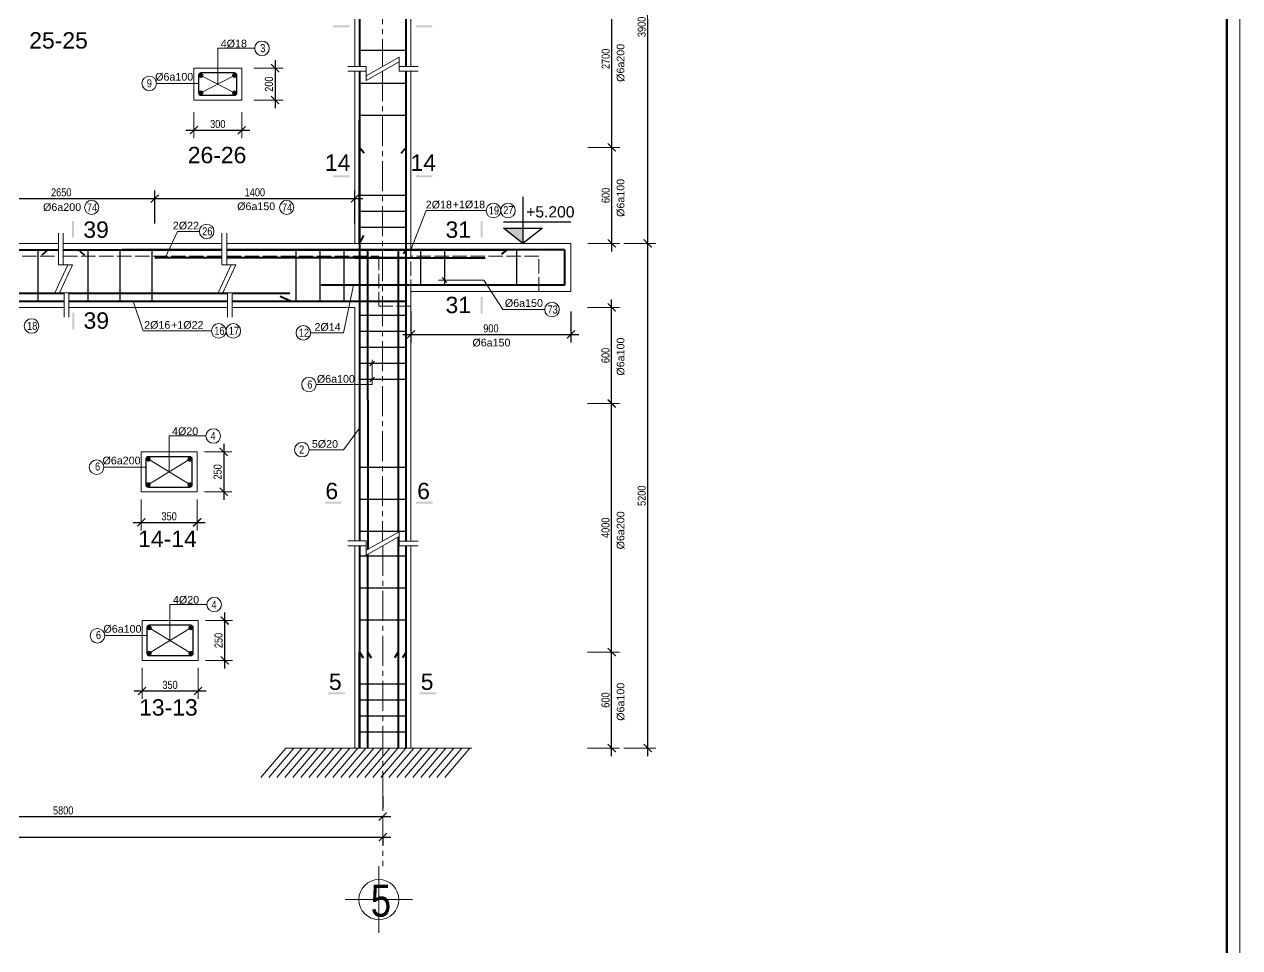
# Model space of a CAD drawing. Header units: inches. Extents: x 1604615 to 1925968, y -294302 to 52467.
# Drawn here: x 1693141 to 1723515, y -280492 to -257408 of the extents above; entities that cross this region are included whole.
import ezdxf

# ---------------------------------------------------------------- set-up
doc = ezdxf.new("R2010")
doc.units = ezdxf.units.IN
doc.header["$LTSCALE"] = 20
doc.header["$MEASUREMENT"] = 0
doc.linetypes.add('ACAD_ISO02W100', pattern=[15, 12, -3])
doc.linetypes.add('CENTER2', pattern=[1.125, 0.75, -0.125, 0.125, -0.125])
doc.layers.get('0').update_dxf_attribs({"lineweight": 13})
for name, color, linetype, lineweight in [('BORDER', 3, 'Continuous', 40), ('Duong bao', 4, 'Continuous', 30), ('duong thep', 211, 'Continuous', 70), ('net 0.2', 5, 'Continuous', 20), ('net dut', 7, 'Continuous', 9), ('truc', 16, 'CENTER2', 9)]:
    doc.layers.add(name, color=color, linetype=linetype, lineweight=lineweight)
doc.layers.add('kt', color=7, linetype='Continuous')
doc.layers.add('TEXT', color=9, linetype='Continuous')
doc.styles.add('chu', font='VHELVCN.TTF')
doc.styles.add('thep', font='ARIAL.TTF')
doc.dimstyles.new('tl100', dxfattribs={"dimscale": 100, "dimtxt": 2, "dimasz": 2, "dimexe": 2, "dimexo": 5, "dimgap": 0.5, "dimtad": 1, "dimdec": 0, "dimzin": 0, "dimdsep": 46, "dimtxsty": 'chu', "dimblk": 'ARCHTICK', "dimcen": 1, "dimdle": 2, "dimclrd": 1, "dimclre": 1, "dimclrt": 2, "dimadec": 0, "dimazin": 0, "dimtfac": 1, "dimtdec": 0, "dimtix": 1, "dimtofl": 0, "dimtmove": 0, "dimatfit": 3, "dimldrblk": 'ARCHTICK', "dimfxl": 1, "dimtolj": 1, "dimtzin": 0, "dimarcsym": 0})
doc.dimstyles.new('tl25', dxfattribs={"dimscale": 100, "dimtxt": 2, "dimasz": 2, "dimexe": 2, "dimexo": 3, "dimgap": 0.5, "dimtad": 1, "dimdec": 0, "dimlfac": 0.25, "dimdsep": 46, "dimtxsty": 'chu', "dimblk": 'ARCHTICK', "dimcen": 8, "dimdle": 2, "dimclrd": 1, "dimclre": 1, "dimclrt": 2, "dimadec": 0, "dimazin": 0, "dimtfac": 0.1, "dimtdec": 0, "dimtix": 1, "dimtmove": 2, "dimatfit": 3, "dimldrblk": 'ARCHTICK', "dimfxl": 6, "dimfxlon": 1, "dimtolj": 1, "dimlwe": -1, "dimarcsym": 0})

# ---------------------------------------------------------------- blocks, each defined once
blk = doc.blocks.new('_ArchTick')
at = {"color": 0, "linetype": 'ByBlock', "const_width": 0.15}
blk.add_lwpolyline([(-0.5, -0.5), (0.5, 0.5)], dxfattribs=at)
blk = doc.blocks.new('*D301')
at = {"color": 1, "lineweight": -2}
for p, q in [((1686125, -276713), (1686125, -277013)), ((1702102, -276713), (1702102, -277013)), ((1685925, -277213), (1702302, -277213))]:
    blk.add_line(p, q, dxfattribs=at)
at = {"layer": 'Defpoints', "color": 0}
for p in [(1686125, -277213), (1702102, -277213), (1702102, -277213)]:
    blk.add_point(p, dxfattribs=at)
at = {"color": 1, "lineweight": -2, "xscale": 200, "yscale": 200, "zscale": 200, "rotation": 180}
blk.add_blockref('_ArchTick', (1686125, -277213), dxfattribs=at)
at = {"color": 1, "lineweight": -2, "xscale": 200, "yscale": 200, "zscale": 200}
blk.add_blockref('_ArchTick', (1702102, -277213), dxfattribs=at)
at = {"color": 2, "insert": (1694113, -277061), "char_height": 200, "attachment_point": 5, "style": 'chu'}
blk.add_mtext('\\A1;5800', dxfattribs=at)
blk = doc.blocks.new('*D302')
at = {"color": 1, "lineweight": -2}
for p, q in [((1647288, -277728), (1702302, -277728)), ((1647488, -277713), (1647488, -277928)), ((1702102, -277713), (1702102, -277928))]:
    blk.add_line(p, q, dxfattribs=at)
at = {"layer": 'Defpoints', "color": 0}
for p in [(1647488, -277213), (1702102, -277213), (1702102, -277728)]:
    blk.add_point(p, dxfattribs=at)
at = {"color": 1, "lineweight": -2, "xscale": 200, "yscale": 200, "zscale": 200, "rotation": 180}
blk.add_blockref('_ArchTick', (1647488, -277728), dxfattribs=at)
at = {"color": 1, "lineweight": -2, "xscale": 200, "yscale": 200, "zscale": 200}
blk.add_blockref('_ArchTick', (1702102, -277728), dxfattribs=at)
at = {"color": 2, "insert": (1674795, -277576), "char_height": 200, "attachment_point": 5, "style": 'chu'}
blk.add_mtext('\\A1;19300', dxfattribs=at)
blk = doc.blocks.new('*D107')
at = {"color": 1, "lineweight": -2}
for p, q in [((1691526, -261763), (1696602, -261763)), ((1691726, -262386), (1691726, -261563)), ((1696402, -262386), (1696402, -261563))]:
    blk.add_line(p, q, dxfattribs=at)
at = {"layer": 'Defpoints', "color": 0}
for p in [(1696402, -261763), (1691726, -262886), (1696402, -262886)]:
    blk.add_point(p, dxfattribs=at)
at = {"color": 1, "lineweight": -2, "xscale": 200, "yscale": 200, "zscale": 200, "rotation": 180}
blk.add_blockref('_ArchTick', (1691726, -261763), dxfattribs=at)
at = {"color": 1, "lineweight": -2, "xscale": 200, "yscale": 200, "zscale": 200}
blk.add_blockref('_ArchTick', (1696402, -261763), dxfattribs=at)
at = {"color": 2, "insert": (1694064, -261610), "char_height": 200, "attachment_point": 5, "style": 'chu'}
blk.add_mtext('\\A1;2650', dxfattribs=at)
blk = doc.blocks.new('*D108')
at = {"color": 1, "lineweight": -2}
for p, q in [((1696202, -261763), (1701602, -261763)), ((1696402, -262386), (1696402, -261563)), ((1701402, -262386), (1701402, -261563))]:
    blk.add_line(p, q, dxfattribs=at)
at = {"layer": 'Defpoints', "color": 0}
for p in [(1701402, -261763), (1696402, -262886), (1701402, -262886)]:
    blk.add_point(p, dxfattribs=at)
at = {"color": 1, "lineweight": -2, "xscale": 200, "yscale": 200, "zscale": 200, "rotation": 180}
blk.add_blockref('_ArchTick', (1696402, -261763), dxfattribs=at)
at = {"color": 1, "lineweight": -2, "xscale": 200, "yscale": 200, "zscale": 200}
blk.add_blockref('_ArchTick', (1701402, -261763), dxfattribs=at)
at = {"color": 2, "insert": (1698902, -261610), "char_height": 200, "attachment_point": 5, "style": 'chu'}
blk.add_mtext('\\A1;1400', dxfattribs=at)
blk = doc.blocks.new('*D304')
at = {"color": 1, "lineweight": -2}
for p, q in [((1702802, -264586), (1702802, -265363)), ((1706802, -264586), (1706802, -265363)), ((1702602, -265163), (1707002, -265163))]:
    blk.add_line(p, q, dxfattribs=at)
at = {"layer": 'Defpoints', "color": 0}
for p in [(1702802, -264086), (1706802, -264086), (1706802, -265163)]:
    blk.add_point(p, dxfattribs=at)
at = {"color": 1, "lineweight": -2, "xscale": 200, "yscale": 200, "zscale": 200, "rotation": 180}
blk.add_blockref('_ArchTick', (1702802, -265163), dxfattribs=at)
at = {"color": 1, "lineweight": -2, "xscale": 200, "yscale": 200, "zscale": 200}
blk.add_blockref('_ArchTick', (1706802, -265163), dxfattribs=at)
at = {"color": 2, "insert": (1704802, -265011), "char_height": 200, "attachment_point": 5, "style": 'chu'}
blk.add_mtext('\\A1;900', dxfattribs=at)
blk = doc.blocks.new('*D352')
at = {"color": 1, "lineweight": -2}
blk.add_line((1707819, -275701), (1707819, -272901), dxfattribs=at)
at = {"color": 1}
for p, q in [((1707219, -273101), (1708019, -273101)), ((1707219, -275501), (1708019, -275501))]:
    blk.add_line(p, q, dxfattribs=at)
at = {"layer": 'Defpoints', "color": 0}
for p in [(1702682, -273101), (1707819, -273101), (1702802, -275501)]:
    blk.add_point(p, dxfattribs=at)
at = {"color": 1, "lineweight": -2, "xscale": 200, "yscale": 200, "zscale": 200}
for p, rotation in [((1707819, -273101), 90), ((1707819, -275501), 270)]:
    blk.add_blockref('_ArchTick', p, dxfattribs=dict(at, rotation=rotation))
at = {"color": 2, "insert": (1707667, -274301), "char_height": 200, "attachment_point": 5, "rotation": 90, "style": 'chu'}
blk.add_mtext('\\A1;600', dxfattribs=at)
blk = doc.blocks.new('*D353')
at = {"color": 1}
for p, q in [((1707219, -266886), (1708019, -266886)), ((1707219, -273101), (1708019, -273101))]:
    blk.add_line(p, q, dxfattribs=at)
at = {"color": 1, "lineweight": -2}
blk.add_line((1707819, -273301), (1707819, -266686), dxfattribs=at)
at = {"layer": 'Defpoints', "color": 0}
for p in [(1702802, -266886), (1707819, -266886), (1702682, -273101)]:
    blk.add_point(p, dxfattribs=at)
at = {"color": 1, "lineweight": -2, "xscale": 200, "yscale": 200, "zscale": 200}
for p, rotation in [((1707819, -266886), 90), ((1707819, -273101), 270)]:
    blk.add_blockref('_ArchTick', p, dxfattribs=dict(at, rotation=rotation))
at = {"color": 2, "insert": (1707667, -269994), "char_height": 200, "attachment_point": 5, "rotation": 90, "style": 'chu'}
blk.add_mtext('\\A1;4000', dxfattribs=at)
blk = doc.blocks.new('*D354')
at = {"color": 1}
for p, q in [((1707219, -264486), (1708019, -264486)), ((1707219, -266886), (1708019, -266886))]:
    blk.add_line(p, q, dxfattribs=at)
at = {"color": 1, "lineweight": -2}
blk.add_line((1707819, -267086), (1707819, -264286), dxfattribs=at)
at = {"layer": 'Defpoints', "color": 0}
for p in [(1701402, -264486), (1707819, -264486), (1702802, -266886)]:
    blk.add_point(p, dxfattribs=at)
at = {"color": 1, "lineweight": -2, "xscale": 200, "yscale": 200, "zscale": 200}
for p, rotation in [((1707819, -264486), 90), ((1707819, -266886), 270)]:
    blk.add_blockref('_ArchTick', p, dxfattribs=dict(at, rotation=rotation))
at = {"color": 2, "insert": (1707667, -265686), "char_height": 200, "attachment_point": 5, "rotation": 90, "style": 'chu'}
blk.add_mtext('\\A1;600', dxfattribs=at)
blk = doc.blocks.new('*D355')
at = {"color": 1, "lineweight": -2}
blk.add_line((1707823, -263086), (1707823, -260286), dxfattribs=at)
at = {"color": 1}
for p, q in [((1707223, -260486), (1708023, -260486)), ((1707223, -262886), (1708023, -262886))]:
    blk.add_line(p, q, dxfattribs=at)
at = {"layer": 'Defpoints', "color": 0}
for p in [(1702682, -260486), (1707823, -260486), (1702802, -262886)]:
    blk.add_point(p, dxfattribs=at)
at = {"color": 1, "lineweight": -2, "xscale": 200, "yscale": 200, "zscale": 200}
for p, rotation in [((1707823, -260486), 90), ((1707823, -262886), 270)]:
    blk.add_blockref('_ArchTick', p, dxfattribs=dict(at, rotation=rotation))
at = {"color": 2, "insert": (1707671, -261686), "char_height": 200, "attachment_point": 5, "rotation": 90, "style": 'chu'}
blk.add_mtext('\\A1;600', dxfattribs=at)
blk = doc.blocks.new('*D356')
at = {"color": 1, "lineweight": -2}
blk.add_line((1707823, -260686), (1707823, -255859), dxfattribs=at)
at = {"color": 1}
for p, q in [((1707223, -256059), (1708023, -256059)), ((1707223, -260486), (1708023, -260486))]:
    blk.add_line(p, q, dxfattribs=at)
at = {"layer": 'Defpoints', "color": 0}
for p in [(1702682, -256059), (1707823, -256059), (1702682, -260486)]:
    blk.add_point(p, dxfattribs=at)
at = {"color": 1, "lineweight": -2, "xscale": 200, "yscale": 200, "zscale": 200}
for p, rotation in [((1707823, -256059), 90), ((1707823, -260486), 270)]:
    blk.add_blockref('_ArchTick', p, dxfattribs=dict(at, rotation=rotation))
at = {"color": 2, "insert": (1707671, -258272), "char_height": 200, "attachment_point": 5, "rotation": 90, "style": 'chu'}
blk.add_mtext('\\A1;2700', dxfattribs=at)
blk = doc.blocks.new('*D358')
at = {"color": 1, "lineweight": -2}
blk.add_line((1708723, -275701), (1708723, -262686), dxfattribs=at)
at = {"color": 1}
for p, q in [((1708123, -262886), (1708923, -262886)), ((1708123, -275501), (1708923, -275501))]:
    blk.add_line(p, q, dxfattribs=at)
at = {"layer": 'Defpoints', "color": 0}
for p in [(1702802, -262886), (1708723, -262886), (1702802, -275501)]:
    blk.add_point(p, dxfattribs=at)
at = {"color": 1, "lineweight": -2, "xscale": 200, "yscale": 200, "zscale": 200}
for p, rotation in [((1708723, -262886), 90), ((1708723, -275501), 270)]:
    blk.add_blockref('_ArchTick', p, dxfattribs=dict(at, rotation=rotation))
at = {"color": 2, "insert": (1708571, -269194), "char_height": 200, "attachment_point": 5, "rotation": 90, "style": 'chu'}
blk.add_mtext('\\A1;5200', dxfattribs=at)
blk = doc.blocks.new('*D359')
at = {"color": 1}
for p, q in [((1708123, -252059), (1708923, -252059)), ((1708123, -262886), (1708923, -262886))]:
    blk.add_line(p, q, dxfattribs=at)
at = {"color": 1, "lineweight": -2}
blk.add_line((1708723, -263086), (1708723, -251859), dxfattribs=at)
at = {"layer": 'Defpoints', "color": 0}
for p in [(1706802, -252059), (1708723, -252059), (1702802, -262886)]:
    blk.add_point(p, dxfattribs=at)
at = {"color": 1, "lineweight": -2, "xscale": 200, "yscale": 200, "zscale": 200}
for p, rotation in [((1708723, -252059), 90), ((1708723, -262886), 270)]:
    blk.add_blockref('_ArchTick', p, dxfattribs=dict(at, rotation=rotation))
at = {"color": 2, "insert": (1708571, -257473), "char_height": 200, "attachment_point": 5, "rotation": 90, "style": 'chu'}
blk.add_mtext('\\A1;3900', dxfattribs=at)
blk = doc.blocks.new('*D162')
at = {"color": 1}
for p, q in [((1696084, -273499), (1696084, -274274)), ((1697482, -273499), (1697482, -274274))]:
    blk.add_line(p, q, dxfattribs=at)
at = {"color": 1, "lineweight": -2}
blk.add_line((1695884, -274074), (1697682, -274074), dxfattribs=at)
at = {"layer": 'Defpoints', "color": 0}
for p in [(1696084, -273199), (1697482, -273199), (1697482, -274074)]:
    blk.add_point(p, dxfattribs=at)
at = {"color": 1, "lineweight": -2, "xscale": 200, "yscale": 200, "zscale": 200, "rotation": 180}
blk.add_blockref('_ArchTick', (1696084, -274074), dxfattribs=at)
at = {"color": 1, "lineweight": -2, "xscale": 200, "yscale": 200, "zscale": 200}
blk.add_blockref('_ArchTick', (1697482, -274074), dxfattribs=at)
at = {"color": 2, "insert": (1696783, -273922), "char_height": 200, "attachment_point": 5, "style": 'chu'}
blk.add_mtext('\\A1;350', dxfattribs=at)
blk = doc.blocks.new('*D163')
at = {"color": 1, "lineweight": -2}
blk.add_line((1698148, -272112), (1698148, -273510), dxfattribs=at)
at = {"color": 1}
for p, q in [((1697670, -272312), (1698348, -272312)), ((1697670, -273310), (1698348, -273310))]:
    blk.add_line(p, q, dxfattribs=at)
at = {"layer": 'Defpoints', "color": 0}
for p in [(1697370, -272312), (1697370, -273310), (1698148, -273310)]:
    blk.add_point(p, dxfattribs=at)
at = {"color": 1, "lineweight": -2, "xscale": 200, "yscale": 200, "zscale": 200}
for p, rotation in [((1698148, -272312), 90), ((1698148, -273310), 270)]:
    blk.add_blockref('_ArchTick', p, dxfattribs=dict(at, rotation=rotation))
at = {"color": 2, "insert": (1697996, -272811), "char_height": 200, "attachment_point": 5, "rotation": 90, "style": 'chu'}
blk.add_mtext('\\A1;250', dxfattribs=at)
blk = doc.blocks.new('*D164')
at = {"color": 1}
for p, q in [((1696061, -269284), (1696061, -270060)), ((1697459, -269284), (1697459, -270060))]:
    blk.add_line(p, q, dxfattribs=at)
at = {"color": 1, "lineweight": -2}
blk.add_line((1695861, -269860), (1697659, -269860), dxfattribs=at)
at = {"layer": 'Defpoints', "color": 0}
for p in [(1696061, -268984), (1697459, -268984), (1697459, -269860)]:
    blk.add_point(p, dxfattribs=at)
at = {"color": 1, "lineweight": -2, "xscale": 200, "yscale": 200, "zscale": 200, "rotation": 180}
blk.add_blockref('_ArchTick', (1696061, -269860), dxfattribs=at)
at = {"color": 1, "lineweight": -2, "xscale": 200, "yscale": 200, "zscale": 200}
blk.add_blockref('_ArchTick', (1697459, -269860), dxfattribs=at)
at = {"color": 2, "insert": (1696760, -269708), "char_height": 200, "attachment_point": 5, "style": 'chu'}
blk.add_mtext('\\A1;350', dxfattribs=at)
blk = doc.blocks.new('*D165')
at = {"color": 1}
for p, q in [((1697647, -268098), (1698325, -268098)), ((1697647, -269096), (1698325, -269096))]:
    blk.add_line(p, q, dxfattribs=at)
at = {"color": 1, "lineweight": -2}
blk.add_line((1698125, -267898), (1698125, -269296), dxfattribs=at)
at = {"layer": 'Defpoints', "color": 0}
for p in [(1697347, -268098), (1697347, -269096), (1698125, -269096)]:
    blk.add_point(p, dxfattribs=at)
at = {"color": 1, "lineweight": -2, "xscale": 200, "yscale": 200, "zscale": 200}
for p, rotation in [((1698125, -268098), 90), ((1698125, -269096), 270)]:
    blk.add_blockref('_ArchTick', p, dxfattribs=dict(at, rotation=rotation))
at = {"color": 2, "insert": (1697973, -268597), "char_height": 200, "attachment_point": 5, "rotation": 90, "style": 'chu'}
blk.add_mtext('\\A1;250', dxfattribs=at)
blk = doc.blocks.new('*D384')
at = {"color": 1, "lineweight": -2}
blk.add_line((1699407, -258304), (1699407, -259502), dxfattribs=at)
at = {"color": 1}
for p, q in [((1698875, -258504), (1699607, -258504)), ((1698875, -259302), (1699607, -259302))]:
    blk.add_line(p, q, dxfattribs=at)
at = {"layer": 'Defpoints', "color": 0}
for p in [(1698575, -258504), (1698575, -259302), (1699407, -259302)]:
    blk.add_point(p, dxfattribs=at)
at = {"color": 1, "lineweight": -2, "xscale": 200, "yscale": 200, "zscale": 200}
for p, rotation in [((1699407, -258504), 90), ((1699407, -259302), 270)]:
    blk.add_blockref('_ArchTick', p, dxfattribs=dict(at, rotation=rotation))
at = {"color": 2, "insert": (1699255, -258903), "char_height": 200, "attachment_point": 5, "rotation": 90, "style": 'chu'}
blk.add_mtext('\\A1;200', dxfattribs=at)
blk = doc.blocks.new('*D385')
at = {"color": 1}
for p, q in [((1697377, -259602), (1697377, -260253)), ((1698575, -259602), (1698575, -260253))]:
    blk.add_line(p, q, dxfattribs=at)
at = {"color": 1, "lineweight": -2}
blk.add_line((1697177, -260053), (1698775, -260053), dxfattribs=at)
at = {"layer": 'Defpoints', "color": 0}
for p in [(1697377, -259302), (1698575, -259302), (1698575, -260053)]:
    blk.add_point(p, dxfattribs=at)
at = {"color": 1, "lineweight": -2, "xscale": 200, "yscale": 200, "zscale": 200, "rotation": 180}
blk.add_blockref('_ArchTick', (1697377, -260053), dxfattribs=at)
at = {"color": 1, "lineweight": -2, "xscale": 200, "yscale": 200, "zscale": 200}
blk.add_blockref('_ArchTick', (1698575, -260053), dxfattribs=at)
at = {"color": 2, "insert": (1697976, -259901), "char_height": 200, "attachment_point": 5, "style": 'chu'}
blk.add_mtext('\\A1;300', dxfattribs=at)

msp = doc.modelspace()

# ---------------------------------------------------------------- hatches: boundary and pattern name
at = {"layer": 'kt'}
msp.add_hatch(color=256, dxfattribs=at).paths.add_polyline_path([(1705113.4, -262502.7), (1705603.1, -262886.4), (1705603.1, -262502.7)])

# ---------------------------------------------------------------- linework, layer by layer
at = {"ltscale": 0.1}
for p, q in [((1702802, -253258.7), (1702802, -258461.7)), ((1701402, -253658.4), (1701402, -258461.7)), ((1701222.7, -258459.4), (1701685.4, -258459.4)), ((1702508.4, -258227.7), (1701685.4, -258692.6)), ((1701685.4, -258811.1), (1702508.4, -258346.2)), ((1702508.4, -258462.8), (1702508.4, -258227.7)), ((1702508.4, -258346.2), (1702508.4, -258579.4)), ((1702984.8, -258461.1), (1702508.4, -258462.8)), ((1701685.4, -258579.4), (1701222.7, -258579.4)), ((1701402, -258579.4), (1701402, -262886.4)), ((1702508.4, -258579.4), (1702984.8, -258579.4)), ((1702802, -258579.4), (1702802, -262886.4)), ((1693993.4, -262629.4), (1693993.4, -263419.1)), ((1694113.4, -263419.1), (1694113.4, -262629.4)), ((1698079.7, -262629.4), (1698079.7, -263419.1)), ((1698199.7, -263419.1), (1698199.7, -262629.4)), ((1701402, -262886.4), (1702802, -262886.4)), ((1706802, -264086.4), (1706802, -262886.4)), ((1693901.7, -264119.6), (1694226.6, -263419.1)), ((1693993.4, -263419.1), (1694345.1, -263419.1)), ((1694345.1, -263419.1), (1694020.2, -264119.6)), ((1694226.6, -263419.1), (1694113.4, -263419.1)), ((1697988, -264119.6), (1698312.9, -263419.1)), ((1698079.7, -263419.1), (1698431.4, -263419.1)), ((1698431.4, -263419.1), (1698106.5, -264119.6)), ((1698312.9, -263419.1), (1698199.7, -263419.1)), ((1694136.8, -264119.6), (1693901.7, -264119.6)), ((1694020.2, -264119.6), (1694253.4, -264119.6)), ((1694134.7, -264731.6), (1694136.8, -264119.6)), ((1694253.4, -264119.6), (1694253.4, -264731.6)), ((1698223.1, -264119.6), (1697988, -264119.6)), ((1698106.5, -264119.6), (1698339.7, -264119.6)), ((1698221, -264731.6), (1698223.1, -264119.6)), ((1698339.7, -264119.6), (1698339.7, -264731.6)), ((1702802, -264086.4), (1702802, -270326.6)), ((1702802, -264086.4), (1706802, -264086.4)), ((1689174, -264486.4), (1694135.5, -264486.9)), ((1694253.4, -264486.4), (1698221.8, -264486.4)), ((1698339.7, -264486.4), (1701402, -264486.2)), ((1701402, -264486.2), (1701402, -270326.6)), ((1701222.7, -270324.3), (1701685.4, -270324.3)), ((1702508.4, -270092.5), (1701685.4, -270557.5)), ((1701685.4, -270676), (1702508.4, -270211.1)), ((1701685.4, -270324.3), (1701685.4, -270676)), ((1702508.4, -270327.7), (1702508.4, -270092.5)), ((1702508.4, -270211.1), (1702508.4, -270444.3)), ((1702984.8, -270326), (1702508.4, -270327.7)), ((1701685.4, -270444.3), (1701222.7, -270444.3)), ((1701402, -270444.3), (1701402, -275500.7)), ((1702508.4, -270444.3), (1702984.8, -270444.3)), ((1702802, -270444.3), (1702802, -275500.7)), ((1699678.2, -275500.7), (1704325.8, -275500.7)), ((1702002, -278455), (1702002, -280122.7)), ((1702845.6, -279288.8), (1701158.5, -279288.8))]:
    msp.add_line(p, q, dxfattribs=at)
for p, q in [((1697975.5, -258904.4), (1697975.5, -258007.9)), ((1697975.5, -258007.9), (1698899.1, -258007.9)), ((1701685.4, -258459.4), (1701685.4, -258811.1)), ((1698574.5, -258504.4), (1697376.5, -258504.4)), ((1697376.5, -258504.4), (1697376.5, -259302.4)), ((1697556.5, -259122.4), (1698394.5, -258684.4)), ((1697556.5, -258686.3), (1698394.5, -259122.4)), ((1698574.5, -259302.4), (1698574.5, -258504.4)), ((1697496.5, -258886.4), (1696444, -258886.4)), ((1697376.5, -259302.4), (1698574.5, -259302.4)), ((1703701.9, -263860.9), (1703582.2, -263740.3)), ((1701775.1, -265946.7), (1701894.8, -265826.1)), ((1701775.1, -266346.7), (1701894.8, -266226.1)), ((1696757.4, -268595.6), (1696757.4, -267699.2)), ((1696757.4, -267699.2), (1697681, -267699.2)), ((1697458.8, -268098.1), (1696060.8, -268098.1)), ((1696060.8, -268098.1), (1696060.8, -269096.1)), ((1697458.8, -269096.1), (1697458.8, -268098.1)), ((1696180.8, -268480), (1695128.3, -268480)), ((1696240.8, -268278.1), (1697278.8, -268916.1)), ((1696240.8, -268916.1), (1697278.8, -268278.1)), ((1696060.8, -269096.1), (1697458.8, -269096.1)), ((1696780.7, -272809.9), (1696780.7, -271913.5)), ((1696780.7, -271913.5), (1697704.2, -271913.5)), ((1697482.1, -272312.4), (1696084.1, -272312.4)), ((1696084.1, -272312.4), (1696084.1, -273310.4)), ((1697482.1, -273310.4), (1697482.1, -272312.4)), ((1696204.1, -272689), (1695151.6, -272689)), ((1696264.1, -272492.4), (1697302.1, -273130.4)), ((1696264.1, -273130.4), (1697302.1, -272492.4)), ((1696084.1, -273310.4), (1697482.1, -273310.4))]:
    msp.add_line(p, q)
msp.add_lwpolyline([(1604615, -210202.5), (1604615, -294302.5), (1723515, -294302.5), (1723515, -210202.5)], close=True)
at = {"const_width": 60}
for points in [[(1697526.5, -258686.3, -1), (1697586.5, -258686.3, -1)], [(1698424.5, -258686.3, 1), (1698364.5, -258686.3, 1)], [(1697526.5, -259122.4, 1), (1697586.5, -259122.4, 1)], [(1698424.5, -259122.4, -1), (1698364.5, -259122.4, -1)], [(1696210.8, -268279.9, -1), (1696270.8, -268279.9, -1)], [(1697308.8, -268279.9, 1), (1697248.8, -268279.9, 1)], [(1696210.8, -268916.1, 1), (1696270.8, -268916.1, 1)], [(1697308.8, -268916.1, -1), (1697248.8, -268916.1, -1)]]:
    msp.add_lwpolyline(points, format="xyb", close=True, dxfattribs=at)
for points in [[(1702802, -263046.4), (1703184, -262063.8), (1704682.9, -262063.8)], [(1696664.4, -263246.4), (1696972.2, -262585.1), (1697516.4, -262585.1)], [(1701370.2, -263926.4), (1701120.7, -265120.2), (1700296.3, -265120.2)], [(1703492.7, -263800.6), (1704625.2, -263800.6), (1705097.8, -264540), (1706147.3, -264540)], [(1695861.4, -264326.4), (1696108.4, -265072), (1697819.1, -265072)], [(1701835, -265792), (1701835, -266413.9), (1700436.7, -266413.9)], [(1701522, -267507.2), (1701119.1, -268042), (1700261.4, -268042)]]:
    msp.add_lwpolyline(points)
at = {"ltscale": 0.1}
for points in [[(1689034, -262886.4), (1693993.4, -262886.4)], [(1694113.4, -262886.4), (1698079.7, -262886.4)], [(1698199.7, -262886.4), (1701402, -262886.4)], [(1706802, -262886.4), (1702802, -262886.4)], [(1699678.2, -275500.7), (1699050.5, -276240.4)], [(1699878.2, -275500.7), (1699250.5, -276240.4)], [(1700078.2, -275500.7), (1699450.5, -276240.4)], [(1700278.2, -275500.7), (1699650.5, -276240.4)], [(1700478.2, -275500.7), (1699850.5, -276240.4)], [(1700678.2, -275500.7), (1700050.5, -276240.4)], [(1700878.2, -275500.7), (1700250.5, -276240.4)], [(1701078.2, -275500.7), (1700450.5, -276240.4)], [(1701278.2, -275500.7), (1700650.5, -276240.4)], [(1701478.2, -275500.7), (1700850.5, -276240.4)], [(1701678.2, -275500.7), (1701050.5, -276240.4)], [(1701878.2, -275500.7), (1701250.5, -276240.4)], [(1702078.2, -275500.7), (1701450.5, -276240.4)], [(1702278.2, -275500.7), (1701650.5, -276240.4)], [(1702478.2, -275500.7), (1701850.5, -276240.4)], [(1702678.2, -275500.7), (1702050.5, -276240.4)], [(1702878.2, -275500.7), (1702250.5, -276240.4)], [(1703078.2, -275500.7), (1702450.5, -276240.4)], [(1703278.2, -275500.7), (1702650.5, -276240.4)], [(1703478.2, -275500.7), (1702850.5, -276240.4)], [(1703678.2, -275500.7), (1703050.5, -276240.4)], [(1703878.2, -275500.7), (1703250.5, -276240.4)], [(1704078.2, -275500.7), (1703450.5, -276240.4)], [(1704278.2, -275500.7), (1703650.5, -276240.4)]]:
    msp.add_lwpolyline(points, dxfattribs=at)
for centre, radius in [((1699081, -258007.9), 181.9), ((1696262.1, -258886.4), 181.9), ((1694823.5, -261985.6), 176.4), ((1699698, -261985.6), 176.4), ((1704864.8, -262063.8), 181.9), ((1705228.6, -262063.8), 181.9), ((1697698.3, -262585.1), 181.9), ((1706329.2, -264540), 181.9), ((1693323.1, -264950.7), 181.9), ((1698001, -265072), 181.9), ((1698364.7, -265072), 181.9), ((1700114.4, -265120.2), 181.9), ((1700254.8, -266413.9), 181.9), ((1697862.9, -267699.2), 181.9), ((1700079.5, -268042), 181.9), ((1694946.4, -268480), 181.9), ((1697886.1, -271913.5), 181.9), ((1694969.7, -272694.3), 181.9)]:
    msp.add_circle(centre, radius)
msp.add_circle((1702002, -279288.8), 500, dxfattribs=at)
for points in [[(1701268.9, -257479.8), (1701268.9, -257429.8), (1700854.6, -257479.8), (1700854.6, -257429.8)], [(1703338.1, -257479.8), (1703338.1, -257429.8), (1702923.8, -257479.8), (1702923.8, -257429.8)], [(1701268.9, -261234.2), (1701268.9, -261184.2), (1700854.6, -261234.2), (1700854.6, -261184.2)], [(1703338.1, -261234.2), (1703338.1, -261184.2), (1702923.8, -261234.2), (1702923.8, -261184.2)], [(1694384.1, -262328), (1694334.1, -262328), (1694384.1, -262742.4), (1694334.1, -262742.4)], [(1704542, -262328), (1704592, -262328), (1704542, -262742.4), (1704592, -262742.4)], [(1704542, -264223.5), (1704592, -264223.5), (1704542, -264637.9), (1704592, -264637.9)], [(1694389.7, -264618.1), (1694339.7, -264618.1), (1694389.7, -265032.4), (1694339.7, -265032.4)], [(1701068.9, -269392.6), (1701068.9, -269342.6), (1700654.6, -269392.6), (1700654.6, -269342.6)], [(1703346.5, -269392.6), (1703346.5, -269342.6), (1702932.2, -269392.6), (1702932.2, -269342.6)], [(1702935.2, -269392.6), (1702935.2, -269342.6), (1703349.5, -269392.6), (1703349.5, -269342.6)], [(1701157.4, -274160.8), (1701157.4, -274110.8), (1700743.1, -274160.8), (1700743.1, -274110.8)], [(1703435, -274160.8), (1703435, -274110.8), (1703020.7, -274160.8), (1703020.7, -274110.8)]]:
    msp.add_trace(points)
at = {"layer": 'BORDER', "ltscale": 0.1}
for p, q in [((1701522, -254058.7), (1701522, -258461.7)), ((1701522, -258579.4), (1701522, -262886.4)), ((1701522, -262886.4), (1701522, -259806.4)), ((1701522, -260486.4), (1701637.1, -260618.4)), ((1702682, -260486.4), (1702550.2, -260633.5)), ((1701522, -262886.4), (1701522, -270326.6)), ((1689034, -263046.4), (1693993.4, -263046.4)), ((1689034, -263046.4), (1693725.8, -263046.4)), ((1693725.8, -263046.4), (1693583.3, -263177.1)), ((1694113.4, -263046.4), (1698079.7, -263046.4)), ((1694499.1, -263046.4), (1694641.7, -263177.1)), ((1698079.7, -263046.4), (1695592.4, -263046.4)), ((1698199.7, -263046.4), (1702682, -263046.4)), ((1706642, -263046.4), (1698199.7, -263046.4)), ((1701402, -263246.4), (1704662, -263246.4)), ((1701721.2, -263046.4), (1701727.1, -270533.9)), ((1702482, -263046.4), (1702482, -270107.5)), ((1702682, -263046.4), (1702614.8, -263146.4)), ((1689174, -264126.5), (1694136.4, -264126.5)), ((1694253.4, -264126.5), (1698223.1, -264126.5)), ((1698339.7, -264126.5), (1699781, -264126.5)), ((1699795.8, -264326.4), (1699532.1, -264209.5)), ((1689174, -264326.4), (1694136.1, -264326.9)), ((1694253.4, -264326.4), (1698222.4, -264326.4)), ((1698339.7, -264326.4), (1702682, -264326.4)), ((1702482, -270226), (1702482, -275500.7)), ((1701522, -270444.3), (1701522, -275500.7)), ((1701722, -270655.3), (1701722, -275500.7)), ((1701522, -275500.7), (1701522, -273100.8)), ((1701522, -273101.4), (1701610.6, -273248.9)), ((1701722, -273101.4), (1701810.6, -273248.9)), ((1702482, -273101.4), (1702393.5, -273248.9)), ((1702682, -273101.4), (1702593.5, -273248.9)), ((1702682, -275500.7), (1702682, -273101.4))]:
    msp.add_line(p, q, dxfattribs=at)
for points in [[(1702682, -258461.7), (1702682, -247612.1)], [(1702682, -270326.6), (1702682, -258579.4)], [(1701522, -262886.4), (1701626.1, -262689.8)], [(1698079.7, -263246.4), (1696402, -263246.4)], [(1702682, -263246.4), (1698199.7, -263246.4)], [(1702002, -263046.4), (1705202, -263046.4), (1705062.7, -263150.7)], [(1706642, -263046.4), (1706642, -263926.4)], [(1706642, -263926.4), (1706642, -263926.4), (1702802, -263926.4), (1700562, -263926.4)], [(1702682, -275500.7), (1702682, -270444.3)]]:
    msp.add_lwpolyline(points, dxfattribs=at)
at = {"layer": 'Duong bao', "ltscale": 0.1}
for p, q in [((1702682, -258058.7), (1701522, -258058.7)), ((1702682, -258886.4), (1701522, -258886.4)), ((1702682, -259686.4), (1701522, -259686.4)), ((1702682, -261686.4), (1701522, -261686.4)), ((1702682, -262086.4), (1701522, -262086.4)), ((1702682, -262486.4), (1701522, -262486.4)), ((1693488.3, -264326.4), (1693488.3, -263046.4)), ((1694738.5, -264326.4), (1694738.5, -263046.4)), ((1695538.5, -264326.4), (1695538.5, -263046.4)), ((1696338.5, -264326.4), (1696338.5, -263046.4)), ((1699938.5, -264326.4), (1699938.5, -263046.4)), ((1700538.5, -264326.4), (1700538.5, -263046.4)), ((1701138.5, -264326.4), (1701138.5, -263046.4)), ((1703042, -263046.4), (1703042, -263926.4)), ((1703642, -263046.4), (1703642, -263926.4)), ((1705442, -263046.4), (1705442, -263926.4)), ((1702682, -264686.4), (1701522, -264686.4)), ((1702682, -265086.4), (1701522, -265086.4)), ((1702682, -265486.4), (1701522, -265486.4)), ((1702682, -265886.4), (1701522, -265886.4)), ((1702682, -266286.4), (1701522, -266286.4)), ((1702682, -268486.4), (1701522, -268486.4)), ((1702682, -269286.4), (1701522, -269286.4)), ((1702682, -270086.4), (1701522, -270086.4)), ((1702682, -270700.7), (1701522, -270700.7)), ((1702682, -271500.7), (1701522, -271500.7)), ((1697302.1, -272432.4), (1696264.1, -272432.4)), ((1702682, -272300.7), (1701522, -272300.7)), ((1696204.1, -272492.4), (1696204.1, -273130.4)), ((1697362.1, -273130.4), (1697362.1, -272492.4)), ((1696264.1, -273190.4), (1697302.1, -273190.4)), ((1702682, -273900.7), (1701522, -273900.7)), ((1702682, -274300.7), (1701522, -274300.7)), ((1702682, -274700.7), (1701522, -274700.7)), ((1702682, -275100.7), (1701522, -275100.7))]:
    msp.add_line(p, q, dxfattribs=at)
at = {"layer": 'Duong bao'}
for p, q in [((1697496.5, -258684.4), (1697496.5, -259122.4)), ((1698394.5, -258624.4), (1697556.5, -258624.4)), ((1698454.5, -259122.4), (1698454.5, -258684.4)), ((1697556.5, -259182.4), (1698394.5, -259182.4)), ((1696180.8, -268278.1), (1696180.8, -268916.1)), ((1697278.8, -268218.1), (1696240.8, -268218.1)), ((1697338.8, -268916.1), (1697338.8, -268278.1)), ((1696240.8, -268976.1), (1697278.8, -268976.1))]:
    msp.add_line(p, q, dxfattribs=at)
at = {"layer": 'Duong bao', "ltscale": 0.1, "const_width": 60}
for points in [[(1696234.1, -272494.2, -1), (1696294.1, -272494.2, -1)], [(1697332.1, -272494.2, 1), (1697272.1, -272494.2, 1)], [(1696234.1, -273130.4, 1), (1696294.1, -273130.4, 1)], [(1697332.1, -273130.4, -1), (1697272.1, -273130.4, -1)]]:
    msp.add_lwpolyline(points, format="xyb", close=True, dxfattribs=at)
at = {"layer": 'Duong bao'}
for centre, start, end in [((1697556.5, -258684.4), 90, 180), ((1697556.5, -258691.1), 90, 180), ((1698394.5, -258684.4), 0, 90), ((1697556.5, -259122.4), 180, 270), ((1698394.5, -259122.4), 270, 0), ((1696240.8, -268278.1), 90, 180), ((1696240.8, -268284.8), 90, 180), ((1697278.8, -268278.1), 0, 90), ((1696240.8, -268916.1), 180, 270), ((1697278.8, -268916.1), 270, 0)]:
    msp.add_arc(centre, 60, start, end, dxfattribs=at)
at = {"layer": 'Duong bao', "ltscale": 0.1}
for centre, start, end in [((1696264.1, -272492.4), 90, 180), ((1696264.1, -272499.1), 90, 180), ((1697302.1, -272492.4), 0, 90), ((1696264.1, -273130.4), 180, 270), ((1697302.1, -273130.4), 270, 0)]:
    msp.add_arc(centre, 60, start, end, dxfattribs=at)
at = {"layer": 'duong thep'}
msp.add_lwpolyline([(1604935, -210522.5), (1604935, -293982.5), (1723195, -293982.5), (1723195, -210522.5)], close=True, dxfattribs=at)
at = {"layer": 'kt'}
for p, q in [((1705118.4, -262347.8), (1706802, -262347.8)), ((1706092.7, -262502.7), (1705603.1, -262886.4))]:
    msp.add_line(p, q, dxfattribs=at)
msp.add_lwpolyline([(1705603.1, -261722.8), (1705603.1, -262886.4), (1705113.4, -262502.7), (1706092.7, -262502.7)], dxfattribs=at)
at = {"layer": 'net dut', "linetype": 'ACAD_ISO02W100', "ltscale": 1.5}
for p, q in [((1702802, -262886.4), (1702802, -264453.8)), ((1689034, -263206.4), (1693993.4, -263206.4)), ((1694113.4, -263206.4), (1698079.7, -263206.4)), ((1698199.7, -263206.4), (1702002, -263206.4)), ((1702002, -264453.8), (1702002, -263206.4)), ((1706002, -263206.4), (1702802, -263206.4)), ((1702802, -264453.8), (1702002, -264453.8))]:
    msp.add_line(p, q, dxfattribs=at)
msp.add_lwpolyline([(1706802, -264086.4), (1706002, -264086.4), (1706002, -263206.4)], dxfattribs=at)
at = {"layer": 'truc', "linetype": 'CENTER2', "ltscale": 50}
for points in [[(1702096.9, -247655.4), (1702096.9, -258461.7)], [(1702096.9, -258581.1), (1702096.9, -270326.6)], [(1702102, -270446), (1702102, -278455)]]:
    msp.add_lwpolyline(points, dxfattribs=at)

# ---------------------------------------------------------------- texts
at = {"insert": (1701799.2, -278914.9), "char_height": 800, "width": 1452.294, "attachment_point": 1, "style": 'chu'}
msp.add_mtext('5', dxfattribs=at)
at = {"layer": 'net 0.2', "char_height": 200, "width": 363.074, "attachment_point": 1, "style": 'chu'}
for s, insert in [('3', (1699037, -257905.3)), ('9', (1696203.5, -258783.7)), ('74', (1694705.7, -261887.7)), ('74', (1699580.2, -261887.7)), ('19', (1704750.1, -261959.5)), ('27', (1705109.7, -261953.5)), ('26', (1697586.7, -262482.5)), ('73', (1706217.6, -264437.3)), ('18', (1693211.5, -264848.1)), ('16', (1697889.4, -264969.4)), ('17', (1698253.2, -264969.4)), ('12', (1700002.8, -265017.5)), ('6', (1700214, -266311.2)), ('4', (1697795.6, -267596.5)), ('2 ', (1700008.2, -267939.4)), ('6', (1694908.7, -268362.6)), ('4', (1697820.4, -271814.5)), ('6', (1694931.9, -272576.9))]:
    msp.add_mtext(s, dxfattribs=dict(at, insert=insert))
at = {"layer": 'TEXT', "style": 'thep'}
for s, height, p in [('25-25', 409.93, (1693264.2, -258014.5)), ('4%%C18', 191.25, (1698051.8, -257983.8)), ('%%C6a100', 191.25, (1696412, -258814.7)), ('26-26', 409.93, (1697226.2, -260881.7)), ('14', 409.93, (1700651, -261071.5)), ('14', 409.93, (1702792.8, -261071.5)), ('2%%C18', 191.25, (1703174.8, -262010.8)), ('+1%%C18', 191.25, (1703847.8, -262006.7)), ('%%C6a200', 191.25, (1693610.3, -262073.7)), ('%%C6a150', 191.25, (1698461, -262052.6)), ('+5.200', 280, (1705684.2, -262235.8)), ('39', 409.93, (1694616.4, -262745.4)), ('2%%C22', 191.25, (1696853, -262535.5)), ('31', 409.93, (1703668.1, -262745.4)), ('31', 409.93, (1703668.1, -264628.2)), ('%%C6a150', 191.25, (1705151.5, -264471.9)), ('39', 409.93, (1694622, -265018.6)), ('2%%C16', 191.25, (1696136.9, -265017.8)), ('+1%%C22', 191.25, (1696809.7, -265018.3)), ('2%%C14', 191.25, (1700393.1, -265069)), ('%%C6a150', 191.25, (1704340, -265460.7)), ('%%C6a100', 191.25, (1700452.5, -266367)), ('4%%C20', 191.25, (1696833.7, -267675)), ('5%%C20', 191.25, (1700327.4, -267992.8)), ('%%C6a200', 191.25, (1695096.3, -268408.3)), ('6', 409.9, (1700665.7, -269278.8)), ('6', 409.9, (1702959.9, -269278.8)), ('14-14', 409.93, (1695987, -270475.4)), ('4%%C20', 191.25, (1696857, -271889.3)), ('%%C6a100', 191.25, (1695119.6, -272617.3)), ('5', 409.9, (1700754.2, -274047)), ('5', 409.9, (1703048.4, -274047)), ('13-13', 409.93, (1696010.3, -274689.7))]:
    msp.add_text(s, height=height, dxfattribs=at).set_placement(p)
for s, p in [('%%C6a200', (1708137.7, -258846.4)), ('%%C6a100', (1708137.7, -262222.4)), ('%%C6a100', (1708137.7, -266189.7)), ('%%C6a200', (1708137.7, -270533.9)), ('%%C6a100', (1708137.7, -274818.4))]:
    msp.add_text(s, height=191.25, rotation=90, dxfattribs=at).set_placement(p)

# ---------------------------------------------------------------- dimensions: what is measured, and where the dimension line sits
for base, p1, p2, angle, text, dimstyle, picture, middle in [((1708723.3, -252058.7), (1702802, -262886.4), (1706802, -252058.7), 90, '3900', 'tl25', '*D359', (1708571.2, -257472.5)), ((1707822.8, -256058.5), (1702682, -260486.4), (1702682, -256058.5), 90, '2700', 'tl25', '*D356', (1707670.7, -258272.5)), ((1708723.3, -262886.4), (1702802, -275500.7), (1702802, -262886.4), 90, '5200', 'tl25', '*D358', (1708571.2, -269193.6)), ((1706802, -265163.3), (1702802, -264086.4), (1706802, -264086.4), 180, '900', 'tl100', '*D304', (1704802, -265011.2)), ((1707818.9, -266886.4), (1702682, -273101.4), (1702802, -266886.4), 90, '4000', 'tl25', '*D353', (1707666.8, -269993.9))]:
    dim = msp.add_linear_dim(base=base, p1=p1, p2=p2, angle=angle, text=text, dimstyle=dimstyle)
    dim.commit()
    dim.dimension.update_dxf_attribs({"geometry": picture, "text_midpoint": middle})
for base, p1, p2, picture, middle in [((1699406.8416559, -259302.4409356), (1698574.5063682, -258504.4409356), (1698574.5063682, -259302.4409356), '*D384', (1699254.7083226, -258903.4409356)), ((1707822.8, -260486.4), (1702802, -262886.4), (1702682, -260486.4), '*D355', (1707670.7, -261686.4)), ((1707818.9, -264486.2), (1702802, -266886.4), (1701402, -264486.2), '*D354', (1707666.8, -265686.3)), ((1698125.0376123, -269096.0808805), (1697346.9345826, -268098.0808805), (1697346.9345826, -269096.0808805), '*D165', (1697972.904279, -268597.0808805)), ((1698148.27489, -273310.3934913), (1697370.1718603, -272312.3934913), (1697370.1718603, -273310.3934913), '*D163', (1697996.1415567, -272811.3934913)), ((1707818.9, -273101.4), (1702802, -275500.7), (1702682, -273101.4), '*D352', (1707666.8, -274301.1))]:
    dim = msp.add_linear_dim(base=base, p1=p1, p2=p2, angle=90, dimstyle='tl25')
    dim.commit()
    dim.dimension.update_dxf_attribs({"geometry": picture, "text_midpoint": middle})
for base, p1, p2, picture, middle in [((1698574.5063682, -260052.7532609), (1697376.5063682, -259302.4409356), (1698574.5063682, -259302.4409356), '*D385', (1697975.5063682, -259900.6199275)), ((1697458.8184609, -269859.9426739), (1696060.8184609, -268984.3429266), (1697458.8184609, -268984.3429266), '*D164', (1696759.8184609, -269707.8093406)), ((1697482.0557386, -274074.2552847), (1696084.0557386, -273198.6555374), (1697482.0557386, -273198.6555374), '*D162', (1696783.0557386, -273922.1219514))]:
    dim = msp.add_linear_dim(base=base, p1=p1, p2=p2, dimstyle='tl25')
    dim.commit()
    dim.dimension.update_dxf_attribs({"geometry": picture, "text_midpoint": middle})
for base, p1, p2, text, picture, middle in [((1696402, -261762.5), (1691725.8, -262886.4), (1696402, -262886.4), '2650', '*D107', (1694063.9, -261610.4)), ((1701402, -261762.5), (1696402, -262886.4), (1701402, -262886.4), '1400', '*D108', (1698902, -261610.4)), ((1702102, -277213.4), (1686124.8, -277213.4), (1702102, -277213.4), '5800', '*D301', (1694113.4, -277061.3))]:
    dim = msp.add_linear_dim(base=base, p1=p1, p2=p2, text=text, dimstyle='tl100', override={"dimtmove": 1})
    dim.commit()
    dim.dimension.update_dxf_attribs({"geometry": picture, "text_midpoint": middle})
dim = msp.add_linear_dim(base=(1702102, -277728.5), p1=(1647488.4, -277213.4), p2=(1702102, -277213.4), text='19300', dimstyle='tl100')
dim.commit()
dim.dimension.update_dxf_attribs({"geometry": '*D302', "text_midpoint": (1674795.2, -277576.4)})

doc.saveas('drawing.dxf')
